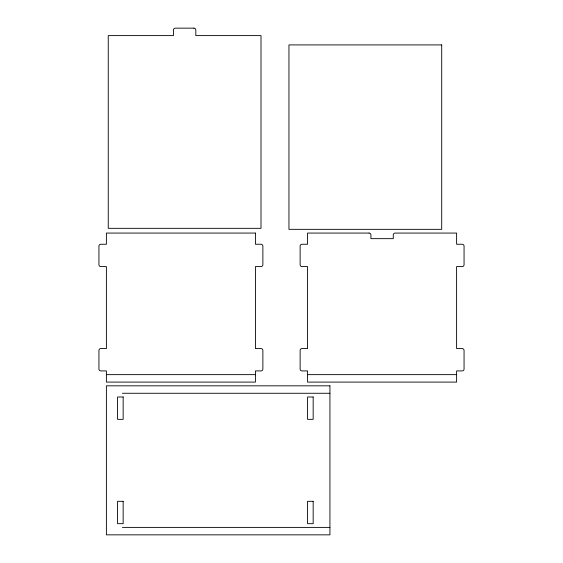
<?xml version="1.0" encoding="UTF-8"?>
<svg xmlns="http://www.w3.org/2000/svg" width="563" height="563" viewBox="0 0 563 563"><rect width="100%" height="100%" fill="white"/><g stroke="black" fill="none" stroke-linecap="round" stroke-linejoin="round"><path stroke-width="0.84" d="M106.393 374.641L255.419 374.641M307.581 374.641L456.607 374.641M122.41 393.27L329.932 393.27M122.41 527.397L329.932 527.397M193.946 28.15L175.318 28.15A1.865 1.865 0 0 0 173.453 30.015L173.453 35.603L108.251 35.603L108.251 228.325L261.007 228.325L261.007 35.603L195.811 35.603L195.811 30.015A1.865 1.865 0 0 0 193.946 28.15M441.709 44.913L288.953 44.913L288.953 229.338L441.709 229.338L441.709 44.913M255.419 233.068L106.393 233.068L106.393 244.243L100.805 244.243A1.865 1.865 0 0 0 98.94 246.108L98.94 264.737A1.865 1.865 0 0 0 100.805 266.595L106.393 266.595L106.393 348.56L100.805 348.56A1.865 1.865 0 0 0 98.94 350.425L98.94 369.054A1.865 1.865 0 0 0 100.805 370.918L106.393 370.918L106.393 382.094L255.419 382.094L255.419 370.918L261.007 370.918A1.865 1.865 0 0 0 262.872 369.054L262.872 350.425A1.865 1.865 0 0 0 261.007 348.56L255.419 348.56L255.419 266.595L261.007 266.595A1.865 1.865 0 0 0 262.872 264.737L262.872 246.108A1.865 1.865 0 0 0 261.007 244.243L255.419 244.243L255.419 233.068M369.054 233.068L307.581 233.068L307.581 244.243L301.993 244.243A1.865 1.865 0 0 0 300.128 246.108L300.128 264.737A1.865 1.865 0 0 0 301.993 266.595L307.581 266.595L307.581 348.56L301.993 348.56A1.865 1.865 0 0 0 300.128 350.425L300.128 369.054A1.865 1.865 0 0 0 301.993 370.918L307.581 370.918L307.581 382.094L456.607 382.094L456.607 370.918L462.195 370.918A1.865 1.865 0 0 0 464.06 369.054L464.06 350.425A1.865 1.865 0 0 0 462.195 348.56L456.607 348.56L456.607 266.595L462.195 266.595A1.865 1.865 0 0 0 464.06 264.737L464.06 246.108A1.865 1.865 0 0 0 462.195 244.243L456.607 244.243L456.607 233.068L395.135 233.068A1.865 1.865 0 0 0 393.27 234.926L393.27 238.656L370.918 238.656L370.918 234.926A1.865 1.865 0 0 0 369.054 233.068M329.932 385.824L106.393 385.824L106.393 534.85L329.932 534.85L329.932 385.824M123.156 396.999L117.568 396.999L117.568 419.351L123.156 419.351L123.156 396.999M313.169 396.999L307.581 396.999L307.581 419.351L313.169 419.351L313.169 396.999M123.156 501.316L117.568 501.316L117.568 523.674L123.156 523.674L123.156 501.316M313.169 501.316L307.581 501.316L307.581 523.674L313.169 523.674L313.169 501.316"/></g></svg>
